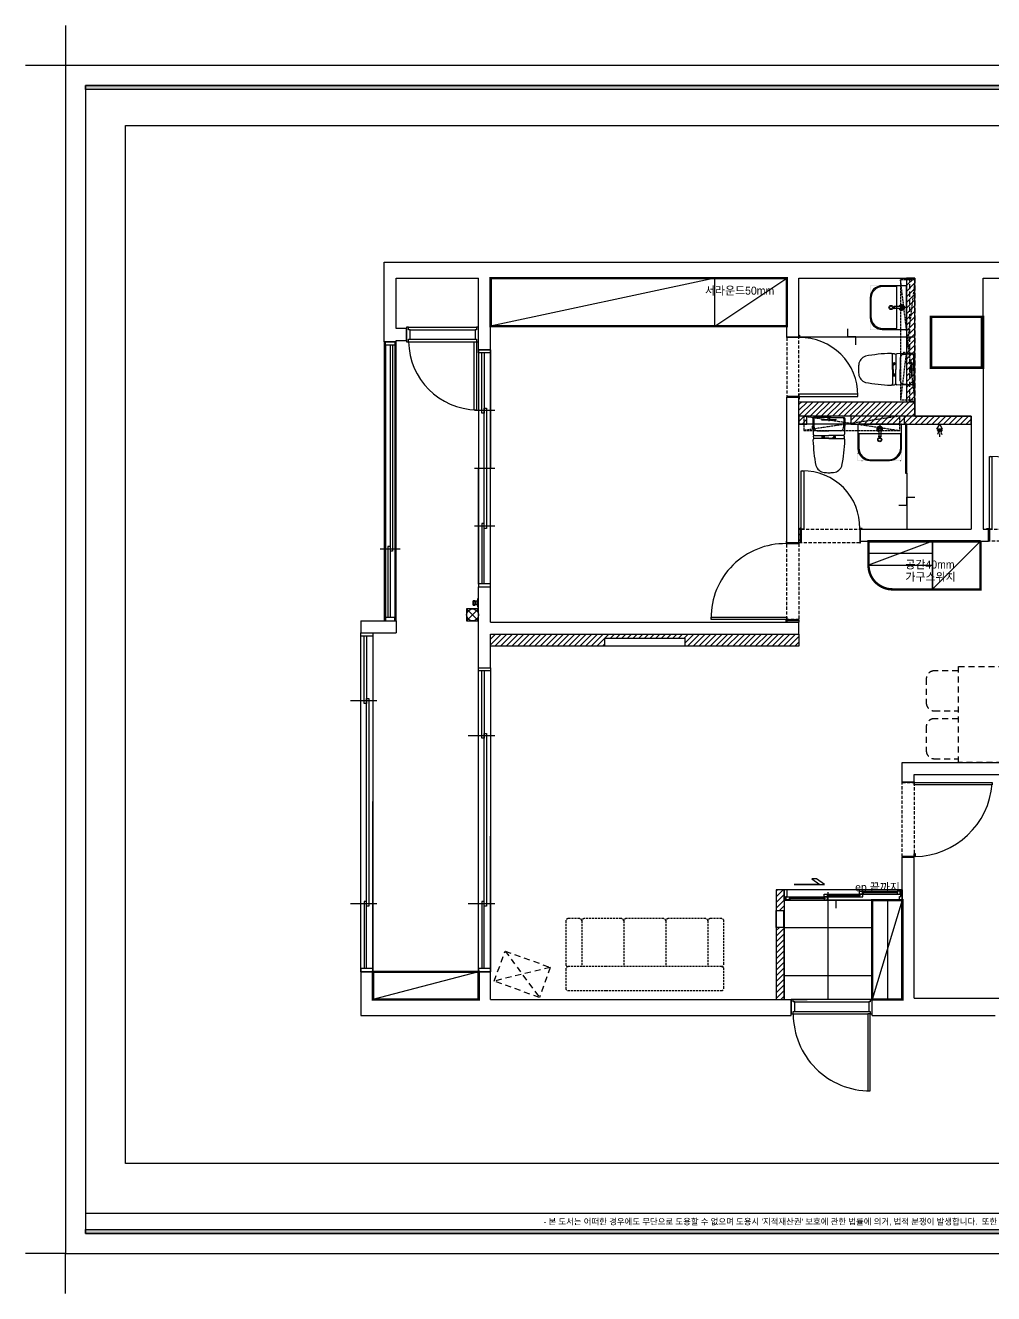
# Model space of a CAD drawing. Header units: inches. Extents: x 38372 to 259385, y 31566 to 93830.
# Drawn here: x 118265 to 130359, y 54416 to 70266 of the extents above; entities that cross this region are included whole.
import ezdxf
from ezdxf.enums import TextEntityAlignment as Align

# ---------------------------------------------------------------- set-up
doc = ezdxf.new("R2010")
doc.units = ezdxf.units.IN
doc.header["$LTSCALE"] = 50
doc.header["$MEASUREMENT"] = 0
for name, pattern in [('DASHED', [0.75, 0.5, -0.25]), ('DH-HID2', [1.2, 0.8, -0.4]), ('DOT', [0.25, 0, -0.25]), ('HID', [2.5, 1.5, -1]), ('HIDDEN', [0.375, 0.25, -0.125])]:
    doc.linetypes.add(name, pattern=pattern)
for name, color, linetype in [('02-WAL', 2, 'Continuous'), ('03-WAL NEW', 3, 'Continuous'), ('04-WIN', 4, 'Continuous'), ('06-FUR', 6, 'Continuous'), ('06-LIGHT', 4, 'Continuous'), ('2-con', 2, 'Continuous'), ('3.기호.계단선', 30, 'Continuous'), ('4-win', 4, 'Continuous'), ('_LIBR', 4, 'Continuous'), ('BATH', 4, 'Continuous'), ('CO-BATH', 6, 'Continuous'), ('CO-DOOR', 8, 'Continuous'), ('F-SYM', 7, 'Continuous'), ('fin', 5, 'Continuous'), ('FORM(YOURNAME)-11', 1, 'Continuous'), ('FUR', 8, 'DASHED'), ('HL', 6, 'HIDDEN'), ('도면층8', 8, 'Continuous'), ('설비', 140, 'Continuous'), ('욕실설비', 3, 'Continuous')]:
    doc.layers.add(name, color=color, linetype=linetype)
doc.styles.add('YOURNAME', font='HY울릉도M.TTF')
doc.styles.add('코레일둥고', font='Korail_Round_Gothic_Medium.ttf')

# ---------------------------------------------------------------- blocks, each defined once
blk = doc.blocks.new('FORM-PLAN')
at = {"layer": 'FORM(YOURNAME)-11'}
h = blk.add_hatch(color=256, dxfattribs=at)
h.dxf.hatch_style = 1
h.paths.add_polyline_path([(-71444, 55115), (10556, 55115), (10556, 54915), (-71444, 54915)])
h.paths.add_polyline_path([(-71444, -2085), (10556, -2085), (10556, -2285), (-71444, -2285)])
at = {"layer": 'Defpoints', "color": 158}
blk.add_line((1346, -1285), (-71444, -1285), dxfattribs=at)
at = {"layer": 'Defpoints', "color": 1}
for points in [[(-72444, 58115), (-72444, 56115), (-74444, 56115)], [(-72444, -5285), (-72444, -3285), (-74444, -3285)]]:
    blk.add_lwpolyline(points, dxfattribs=at)
at = {"layer": 'Defpoints', "color": 158}
for points in [[(-71444, -2285), (10556, -2285), (10556, 55115), (-71444, 55115)], [(-69444, 53115), (-64, 53115), (-64, 1215), (-69444, 1215)]]:
    blk.add_lwpolyline(points, close=True, dxfattribs=at)
at = {"layer": 'FORM(YOURNAME)-11', "color": 250}
blk.add_lwpolyline([(-72444, -3285), (11556, -3285), (11556, 56115), (-72444, 56115)], close=True, dxfattribs=at)
at = {"layer": 'FORM(YOURNAME)-11'}
for points in [[(-71444, 55115), (10556, 55115), (10556, 54915), (-71444, 54915)], [(-71444, -2085), (10556, -2085), (10556, -2285), (-71444, -2285)]]:
    blk.add_lwpolyline(points, close=True, dxfattribs=at)
at = {"layer": 'FORM(YOURNAME)-11', "color": 1, "style": 'YOURNAME'}
blk.add_text("- 본 도서는 어떠한 경우에도 무단으로 도용할 수 없으며 도용시 '지적재산권' 보호에 관한 법률에 의거, 법적 분쟁이 발생합니다.  또한 본 도서에 관한 모든 저작권은 당사에 있습니다. -", height=300, dxfattribs=at).set_placement((-32990, -1685), align=Align.MIDDLE_CENTER)
at = {"layer": 'FORM(YOURNAME)-11', "color": 3, "style": 'YOURNAME'}
for tag, height, p in [('1', 450, (9905, 18188)), ('2', 450, (9905, 17544)), ('3', 450, (9905, 16257)), ('4', 450, (9905, 14326)), ('5', 515, (9905, 12009)), ('6', 515, (9905, 9757)), ('7', 515, (9905, 7504)), ('8', 515, (9905, 5252)), ('9', 515, (9905, 2999)), ('10', 515, (5655, 811)), ('11', 515, (9905, 747)), ('12', 515, (5655, -1441)), ('13', 515, (9905, -1441))]:
    blk.add_attdef(tag, text='', height=height, dxfattribs=at).set_placement(p, align=Align.MIDDLE_RIGHT)
blk = doc.blocks.new('ffwfr')
at = {"layer": '03-WAL NEW'}
h = blk.add_hatch(dxfattribs=at)
h.set_pattern_fill('_USER', color=8, scale=50, angle=225, pattern_type=0)
h.set_pattern_definition([(225, (159722.074, 126376.72), (35.35534, -35.35534), [])])
h.paths.add_polyline_path([(102088, 63998), (102109, 63998), (102109, 63798), (102088, 63798)])
at = {"color": 8}
for p, q in [((103433, 66740), (103368, 66740)), ((102701, 66373), (102701, 66473)), ((102088, 66373), (103538, 66373)), ((102801, 66373), (102701, 66373)), ((102801, 66273), (102801, 66373)), ((103098, 65283), (103098, 65218)), ((103438, 64668), (103438, 63968)), ((103438, 64268), (103438, 64368)), ((103438, 64368), (103538, 64368)), ((103338, 64268), (103438, 64268)), ((97938, 62823), (98088, 62973)), ((97938, 62973), (98088, 62823)), ((101905, 59333), (103005, 59333)), ((101905, 59333), (101905, 58091)), ((103005, 59333), (103005, 58091))]:
    blk.add_line(p, q, dxfattribs=at)
blk.add_lwpolyline([(97938, 62823), (98088, 62823), (98088, 62973), (97938, 62973)], close=True, dxfattribs=at)
blk.add_lwpolyline([(102448, 59433), (102448, 59333), (102548, 59333), (102548, 59233)], dxfattribs=at)
blk.add_circle((98013, 62898), 75, dxfattribs=at)
at = {"layer": '02-WAL', "color": 8}
for p, q in [((101888, 62808), (102088, 62808)), ((103005, 58092), (103380, 58092))]:
    blk.add_line(p, q, dxfattribs=at)
blk.add_lwpolyline([(102858, 63798), (102858, 63968)], dxfattribs=at)
at = {"layer": '03-WAL NEW', "color": 8, "linetype": 'Continuous'}
for p, q in [((103433, 67084), (103457, 67108)), ((103433, 67013), (103527, 67108)), ((103433, 66942), (103538, 67047)), ((103433, 66872), (103538, 66977)), ((103433, 66801), (103538, 66906)), ((103433, 66730), (103538, 66835)), ((103433, 66659), (103538, 66764)), ((103433, 66589), (103538, 66694)), ((103433, 66518), (103538, 66623)), ((104368, 66605), (104386, 66623)), ((103433, 66447), (103538, 66552)), ((103433, 66377), (103538, 66482)), ((104368, 66534), (104388, 66554)), ((104368, 66463), (104388, 66483)), ((104368, 66392), (104388, 66412)), ((103433, 66306), (103538, 66411)), ((103433, 66235), (103538, 66340)), ((103433, 66165), (103538, 66270)), ((104368, 66322), (104388, 66342)), ((104368, 66251), (104388, 66271)), ((103433, 66094), (103538, 66199)), ((103433, 66023), (103538, 66128)), ((104368, 66180), (104388, 66200)), ((104368, 66110), (104388, 66130)), ((103433, 65952), (103538, 66057)), ((103433, 65882), (103538, 65987)), ((104368, 66039), (104388, 66059)), ((104382, 65983), (104388, 65988)), ((103433, 65811), (103538, 65916)), ((103433, 65740), (103538, 65845)), ((103433, 65670), (103538, 65775)), ((103433, 65599), (103538, 65704)), ((103467, 65563), (103538, 65633)), ((102088, 65527), (102124, 65563)), ((102088, 65456), (102195, 65563)), ((102088, 65385), (102265, 65563)), ((102156, 65383), (102336, 65563)), ((102227, 65383), (102407, 65563)), ((102297, 65383), (102477, 65563)), ((102368, 65383), (102548, 65563)), ((102439, 65383), (102619, 65563)), ((102510, 65383), (102690, 65563)), ((102580, 65383), (102760, 65563)), ((102651, 65383), (102831, 65563)), ((102722, 65383), (102902, 65563)), ((102792, 65383), (102972, 65563)), ((102863, 65383), (103043, 65563)), ((102934, 65383), (103114, 65563)), ((103005, 65383), (103185, 65563)), ((103075, 65383), (103255, 65563)), ((103146, 65383), (103326, 65563)), ((103217, 65383), (103397, 65563)), ((103287, 65383), (103467, 65563)), ((103358, 65383), (103538, 65562)), ((103429, 65383), (103538, 65492)), ((102088, 65314), (102156, 65383)), ((102127, 65283), (102188, 65344)), ((102738, 65328), (102792, 65383)), ((102763, 65283), (102863, 65383)), ((102834, 65283), (102934, 65383)), ((102905, 65283), (103005, 65383)), ((102975, 65283), (103075, 65383)), ((103046, 65283), (103146, 65383)), ((103117, 65283), (103217, 65383)), ((103187, 65283), (103287, 65383)), ((103258, 65283), (103358, 65383)), ((103329, 65283), (103429, 65383)), ((103400, 65283), (103500, 65383)), ((103470, 65283), (103570, 65383)), ((103500, 65383), (103538, 65421)), ((103541, 65283), (103641, 65383)), ((103612, 65283), (103712, 65383)), ((103682, 65283), (103782, 65383)), ((103753, 65283), (103853, 65383)), ((103824, 65283), (103924, 65383)), ((103894, 65283), (103994, 65383)), ((103965, 65283), (104065, 65383)), ((104036, 65283), (104136, 65383)), ((104107, 65283), (104207, 65383)), ((104177, 65283), (104238, 65343)), ((98238, 62596), (98300, 62658)), ((98238, 62525), (98370, 62658)), ((98291, 62508), (98441, 62658)), ((98362, 62508), (98512, 62658)), ((98432, 62508), (98582, 62658)), ((98503, 62508), (98653, 62658)), ((98574, 62508), (98724, 62658)), ((98645, 62508), (98795, 62658)), ((98715, 62508), (98865, 62658)), ((98786, 62508), (98936, 62658)), ((98857, 62508), (99007, 62658)), ((98927, 62508), (99077, 62658)), ((98998, 62508), (99148, 62658)), ((99069, 62508), (99219, 62658)), ((99140, 62508), (99290, 62658)), ((99210, 62508), (99360, 62658)), ((99281, 62508), (99431, 62658)), ((99352, 62508), (99502, 62658)), ((99422, 62508), (99572, 62658)), ((99493, 62508), (99643, 62658)), ((99664, 62608), (99714, 62658)), ((99735, 62608), (99785, 62658)), ((99805, 62608), (99855, 62658)), ((99876, 62608), (99926, 62658)), ((99947, 62608), (99997, 62658)), ((100017, 62608), (100067, 62658)), ((100088, 62608), (100138, 62658)), ((100159, 62608), (100209, 62658)), ((100230, 62608), (100280, 62658)), ((100300, 62608), (100350, 62658)), ((100371, 62608), (100421, 62658)), ((100442, 62608), (100492, 62658)), ((100512, 62608), (100562, 62658)), ((100583, 62608), (100633, 62658)), ((100654, 62608), (100704, 62658)), ((100663, 62546), (100775, 62658)), ((100695, 62508), (100845, 62658)), ((100766, 62508), (100916, 62658)), ((100837, 62508), (100987, 62658)), ((100907, 62508), (101057, 62658)), ((100978, 62508), (101128, 62658)), ((101049, 62508), (101199, 62658)), ((101119, 62508), (101269, 62658)), ((101190, 62508), (101340, 62658)), ((101261, 62508), (101411, 62658)), ((101332, 62508), (101482, 62658)), ((101402, 62508), (101552, 62658)), ((101473, 62508), (101623, 62658)), ((101544, 62508), (101694, 62658)), ((101614, 62508), (101764, 62658)), ((101685, 62508), (101835, 62658)), ((101756, 62508), (101906, 62658)), ((101827, 62508), (101977, 62658)), ((101897, 62508), (102047, 62658)), ((101968, 62508), (102088, 62627)), ((99564, 62508), (99663, 62607)), ((99635, 62508), (99663, 62536)), ((102039, 62508), (102088, 62557)), ((101805, 59445), (101822, 59463)), ((101805, 59375), (101893, 59463)), ((101805, 59304), (101905, 59404)), ((101805, 59233), (101905, 59333)), ((102455, 58091), (102455, 59333)), ((101845, 59203), (101905, 59263)), ((101805, 58953), (101844, 58993)), ((101805, 58883), (101905, 58983)), ((101905, 58993), (103005, 58993)), ((101805, 58812), (101905, 58912)), ((101805, 58741), (101905, 58841)), ((101805, 58670), (101905, 58770)), ((101805, 58600), (101905, 58700)), ((101805, 58529), (101905, 58629)), ((101805, 58458), (101905, 58558)), ((101805, 58388), (101905, 58488)), ((101805, 58317), (101905, 58417)), ((101805, 58246), (101905, 58346)), ((101905, 58393), (103005, 58393)), ((101805, 58175), (101905, 58275)), ((101805, 58105), (101905, 58205)), ((101864, 58092), (101905, 58134))]:
    blk.add_line(p, q, dxfattribs=at)
at = {"layer": '03-WAL NEW', "color": 8}
for p, q in [((103538, 67108), (103433, 67108)), ((103433, 67108), (103433, 65563)), ((103538, 65563), (103538, 67108)), ((104368, 65983), (104368, 66623)), ((104368, 66623), (104388, 66623)), ((104388, 66623), (104388, 65983)), ((104388, 65983), (104368, 65983)), ((102088, 65383), (102088, 65563)), ((102088, 65563), (103538, 65563)), ((103433, 65563), (103538, 65563)), ((103538, 65563), (103538, 65383)), ((103538, 65383), (102088, 65383)), ((102188, 65383), (102088, 65383)), ((102088, 65383), (102088, 65283)), ((102188, 65283), (102188, 65383)), ((104238, 65383), (102738, 65383)), ((102738, 65383), (102738, 65283)), ((103408, 65283), (103408, 65383)), ((104238, 65283), (104238, 65383)), ((102738, 65283), (102088, 65283)), ((102088, 65283), (102188, 65283)), ((102738, 65283), (104238, 65283)), ((98238, 62508), (98238, 62658)), ((98238, 62658), (102088, 62658)), ((99663, 62508), (99663, 62608)), ((99663, 62608), (100663, 62608)), ((100663, 62608), (100663, 62508)), ((102088, 62658), (102088, 62508)), ((102088, 62508), (98238, 62508)), ((100663, 62508), (99663, 62508)), ((101905, 59463), (101805, 59463)), ((101805, 59463), (101805, 59333)), ((101905, 59333), (101905, 59463)), ((101805, 59333), (101805, 59333)), ((101805, 59333), (101805, 59203)), ((101905, 59333), (101905, 58993)), ((103005, 59333), (101905, 59333)), ((103005, 58993), (103005, 59333)), ((101805, 59203), (101905, 59203)), ((101905, 58993), (101805, 58993)), ((101805, 58993), (101805, 58092)), ((101905, 58092), (101905, 58993)), ((101905, 58993), (103005, 58993)), ((101805, 58092), (101905, 58092))]:
    blk.add_line(p, q, dxfattribs=at)
for points in [[(102088, 63968), (102109, 63968), (102109, 63798), (102088, 63798)], [(101938, 62808), (101938, 62833), (102088, 62833), (102088, 62808)]]:
    blk.add_lwpolyline(points, close=True, dxfattribs=at)
at = {"layer": '04-WIN', "color": 8}
for p, q in [((96923, 66268), (96923, 62868)), ((96983, 66268), (96983, 62868)), ((97043, 66268), (97043, 62868)), ((98088, 66178), (98088, 64730)), ((98088, 66173), (98088, 64730)), ((98238, 66173), (98238, 64730)), ((98288, 65451), (98038, 65451)), ((103418, 65283), (103418, 64668)), ((103438, 65283), (103418, 65283)), ((103438, 64668), (103438, 65283)), ((98288, 64730), (98038, 64730)), ((98088, 63283), (98088, 64730)), ((98238, 63288), (98238, 64730)), ((103418, 64668), (103438, 64668)), ((98288, 64009), (98038, 64009)), ((96858, 63723), (97108, 63723)), ((96768, 62633), (96768, 60568)), ((98238, 62198), (98238, 60133)), ((96818, 61823), (96488, 61823)), ((98288, 61388), (97958, 61388)), ((96768, 58478), (96768, 60568)), ((98238, 58478), (98238, 60133)), ((96818, 59288), (96488, 59288)), ((98288, 59288), (97958, 59288)), ((101805, 59203), (101905, 59203)), ((101805, 58993), (101805, 59203)), ((101900, 59198), (101805, 59198)), ((101805, 59198), (101805, 58998)), ((101900, 58998), (101900, 59198)), ((101905, 59203), (101905, 58993)), ((101805, 58998), (101900, 58998)), ((101905, 58993), (101805, 58993))]:
    blk.add_line(p, q, dxfattribs=at)
for points in [[(97058, 66313), (96908, 66313), (96908, 62823), (97058, 62823)], [(96923, 66313), (97043, 66313), (97043, 66268), (96923, 66268)], [(98238, 63248), (98238, 66213), (98088, 66213), (98088, 63248)], [(98158, 65481), (98188, 65481), (98188, 64730), (98188, 63979), (98158, 63979), (98158, 64730)], [(97043, 62868), (96923, 62868), (96923, 62823), (97043, 62823)], [(96688, 61853), (96718, 61853), (96718, 60568), (96718, 59258), (96688, 59258), (96688, 60568)], [(98158, 61418), (98188, 61418), (98188, 60133), (98188, 59258), (98158, 59258), (98158, 60133)]]:
    blk.add_lwpolyline(points, close=True, dxfattribs=at)
for points in [[(97013, 66268), (97013, 63693), (96983, 63693)], [(98178, 66213), (98238, 66213), (98238, 66173), (98088, 66173), (98088, 66213)], [(98158, 66173), (98158, 65421), (98128, 65421), (98128, 66173)], [(98158, 63288), (98158, 64039), (98128, 64039), (98128, 63288)], [(96983, 63753), (96953, 63753), (96953, 62868)], [(98178, 63248), (98238, 63248), (98238, 63288), (98088, 63288), (98088, 63248)], [(96708, 62673), (96768, 62673), (96768, 62633), (96618, 62633), (96618, 62673)], [(96688, 62633), (96688, 61793), (96658, 61793), (96658, 62633)], [(98178, 62238), (98238, 62238), (98238, 62198), (98088, 62198), (98088, 62238)], [(98158, 62198), (98158, 61358), (98128, 61358), (98128, 62198)], [(96688, 58478), (96688, 59318), (96658, 59318), (96658, 58478)], [(98158, 58478), (98158, 59318), (98128, 59318), (98128, 58478)], [(96708, 58438), (96768, 58438), (96768, 58478), (96618, 58478), (96618, 58438)], [(98178, 58438), (98238, 58438), (98238, 58478), (98088, 58478), (98088, 58438)]]:
    blk.add_lwpolyline(points, dxfattribs=at)
at = {"layer": '06-FUR', "color": 8}
for p, q in [((101038, 67108), (98238, 66508)), ((98238, 67108), (98238, 66508)), ((101938, 67108), (98238, 67108)), ((101038, 66508), (101038, 67108)), ((101038, 66508), (101938, 67108)), ((101938, 66508), (101938, 67108)), ((98238, 66508), (101938, 66508)), ((103758, 63818), (102958, 63518)), ((102958, 63818), (102958, 63518)), ((103758, 63818), (102958, 63818)), ((103758, 63218), (104358, 63818)), ((104358, 63818), (103758, 63818)), ((103758, 63818), (103758, 63218)), ((103758, 63218), (103758, 63818)), ((104358, 63818), (103758, 63818)), ((103758, 63818), (103758, 63218)), ((104358, 63218), (104358, 63818)), ((104358, 63218), (104358, 63818)), ((102958, 63518), (103758, 63518)), ((103258, 63218), (103758, 63218)), ((103758, 63218), (104358, 63218)), ((103758, 63218), (104358, 63218)), ((103380, 59333), (103005, 58092)), ((103005, 59333), (103380, 59333)), ((103005, 58092), (103005, 59333)), ((103380, 59333), (103380, 58092)), ((98088, 58438), (96768, 58092)), ((96768, 58438), (98088, 58438)), ((96768, 58092), (96768, 58438)), ((98088, 58438), (98088, 58092)), ((98088, 58092), (96768, 58092)), ((103380, 58092), (103005, 58092))]:
    blk.add_line(p, q, dxfattribs=at)
at = {"layer": '06-FUR', "color": 8, "linetype": 'HIDDEN'}
for p, q in [((103538, 67085), (103358, 65585)), ((103538, 65585), (103358, 67085)), ((103538, 67085), (103358, 67085)), ((103358, 67085), (103358, 65585)), ((103538, 65585), (103538, 67085)), ((103358, 65585), (103538, 65585)), ((102148, 65383), (103348, 65203)), ((103348, 65383), (102148, 65203)), ((102148, 65383), (102148, 65203)), ((103348, 65383), (102148, 65383)), ((103348, 65203), (103348, 65383)), ((102148, 65203), (103348, 65203))]:
    blk.add_line(p, q, dxfattribs=at)
at = {"layer": '06-FUR', "color": 8, "linetype": 'HIDDEN', "ltscale": 5}
for p, q in [((103473, 65563), (103473, 67108)), ((103473, 67108), (103538, 67108)), ((103538, 67108), (103538, 65503)), ((103538, 65563), (103473, 65563))]:
    blk.add_line(p, q, dxfattribs=at)
at = {"layer": '06-FUR', "color": 8}
blk.add_arc((103258, 63518), 300, 180, 270, dxfattribs=at)
at = {"layer": '2-con', "color": 8}
for p, q in [((96908, 66313), (96908, 67308)), ((96908, 67308), (108238, 67308)), ((97058, 66477), (97058, 67108)), ((97058, 67108), (98088, 67108)), ((98088, 66213), (98088, 67108)), ((98238, 66213), (98238, 67108)), ((98238, 67108), (101938, 67108)), ((101938, 66373), (101938, 67108)), ((102088, 66373), (102088, 67108)), ((102088, 67108), (103538, 67108)), ((103538, 65383), (103538, 67108)), ((104388, 66623), (104388, 67108)), ((104388, 67108), (108088, 67108)), ((103738, 65983), (103738, 66623)), ((103738, 66623), (104388, 66623)), ((96908, 66313), (97058, 66313)), ((97058, 66313), (97058, 66328)), ((101938, 66373), (102088, 66373)), ((98088, 66213), (98238, 66213)), ((103738, 65983), (104388, 65983)), ((104388, 65983), (104388, 63968)), ((101938, 63798), (101938, 65618)), ((101938, 65618), (102088, 65618)), ((102088, 63938), (102088, 65618)), ((103538, 65383), (104238, 65383)), ((104238, 65383), (104238, 63968)), ((102088, 63798), (102088, 63938)), ((102858, 63968), (104238, 63968)), ((102858, 63818), (102858, 63938)), ((104388, 63968), (104458, 63968)), ((104458, 63818), (104458, 63968)), ((101938, 63798), (102088, 63798)), ((102858, 63818), (104458, 63818)), ((98088, 62238), (98088, 63248)), ((98088, 63248), (98238, 63248)), ((98238, 62808), (98238, 63248)), ((96618, 62823), (96618, 62673)), ((96618, 62823), (97058, 62823)), ((97058, 62823), (97058, 62673)), ((98238, 62808), (102088, 62808)), ((102088, 62658), (102088, 62808)), ((96618, 62673), (97058, 62673)), ((98238, 62238), (98238, 62658)), ((98238, 62658), (102088, 62658)), ((98088, 62238), (98238, 62238)), ((103380, 61053), (106360, 61053)), ((103380, 60813), (103380, 61053)), ((103530, 60903), (106015, 60903)), ((103530, 60813), (103530, 60903)), ((103380, 60813), (103530, 60813)), ((103530, 60813), (103530, 60813)), ((103380, 59869), (103530, 59869)), ((103380, 58092), (103380, 59869)), ((103530, 58109), (103530, 59869)), ((96618, 58438), (96618, 57893)), ((96618, 58438), (96768, 58438)), ((96768, 58438), (96768, 58092)), ((98088, 58092), (98088, 58438)), ((98088, 58438), (98238, 58438)), ((98238, 58092), (98238, 58438)), ((96768, 58092), (98088, 58092)), ((98238, 58092), (102192, 58092)), ((101992, 57893), (101992, 58092)), ((103005, 57893), (103005, 58092)), ((103530, 58109), (104739, 58109)), ((96618, 57893), (101992, 57893)), ((103005, 57893), (104539, 57893))]:
    blk.add_line(p, q, dxfattribs=at)
blk.add_lwpolyline([(97058, 66328), (97188, 66328), (97188, 66477), (97058, 66477)], dxfattribs=at)
at = {"layer": '3.기호.계단선', "color": 8, "linetype": 'HID'}
for p, q in [((98282, 58322), (98419, 58698)), ((98419, 58698), (98846, 58117)), ((98419, 58698), (98982, 58493)), ((98982, 58493), (98282, 58322)), ((98982, 58493), (98846, 58117)), ((98846, 58117), (98282, 58322))]:
    blk.add_line(p, q, dxfattribs=at)
at = {"layer": '4-win', "color": 8}
for points in [[(96618, 62673), (96768, 62673), (96768, 58438), (96618, 58438)], [(98088, 62238), (98238, 62238), (98238, 58438), (98088, 58438)]]:
    blk.add_lwpolyline(points, close=True, dxfattribs=at)
at = {"layer": '_LIBR', "color": 8, "linetype": 'Continuous'}
for p, q in [((97213, 66493), (98063, 66493)), ((97233, 66463), (98043, 66463)), ((97213, 66313), (98033, 66313)), ((97233, 66343), (98043, 66343)), ((102980, 58092), (102017, 58092)), ((102037, 58063), (102960, 58063)), ((102017, 57913), (102950, 57913)), ((102037, 57943), (102960, 57943))]:
    blk.add_line(p, q, dxfattribs=at)
for points in [[(97213, 66493), (97188, 66493), (97188, 66313), (97213, 66313), (97213, 66343), (97233, 66343), (97233, 66463), (97213, 66463), (97213, 66492)], [(98033, 65463), (98033, 66313), (98063, 66313), (98063, 65463)], [(102088, 66364), (102088, 66394), (102097, 66394), (102097, 66364), (102088, 66364)], [(102088, 65627), (102823, 65627), (102823, 65657), (102088, 65657), (102088, 65627)], [(102088, 65627), (102088, 65597), (102097, 65597), (102097, 65627), (102088, 65627)], [(104467, 63968), (104467, 64880), (104497, 64880), (104497, 63968), (104467, 63968)], [(102118, 63968), (102118, 64699), (102148, 64699), (102148, 63968), (102118, 63968)], [(102118, 63968), (102088, 63968), (102088, 63977), (102118, 63977), (102118, 63968)], [(102849, 63968), (102879, 63968), (102879, 63977), (102849, 63977), (102849, 63968)], [(104467, 63968), (104437, 63968), (104437, 63977), (104467, 63977), (104467, 63968)], [(101938, 63789), (101938, 63819), (101929, 63819), (101929, 63789), (101938, 63789)], [(101938, 62842), (100991, 62842), (100991, 62872), (101938, 62872), (101938, 62842)], [(101938, 62842), (101938, 62812), (101929, 62812), (101929, 62842), (101938, 62842)], [(103530, 60804), (104502, 60804), (104502, 60774), (103530, 60774), (103530, 60804)], [(103530, 59878), (103530, 59918), (103539, 59918), (103539, 59878), (103530, 59878)], [(102980, 56950), (102980, 57913), (102950, 57913), (102950, 56950)]]:
    blk.add_lwpolyline(points, dxfattribs=at)
for points in [[(98043, 66463), (98043, 66343), (98063, 66343), (98063, 66313), (98088, 66313), (98088, 66493), (98063, 66493), (98063, 66463)], [(102088, 66373), (102088, 66364), (101938, 66364), (101938, 66373)], [(102088, 65618), (102088, 65627), (101938, 65627), (101938, 65618)], [(102109, 63968), (102118, 63968), (102118, 63798), (102109, 63798)], [(102858, 63968), (102849, 63968), (102849, 63798), (102858, 63798)], [(104458, 63968), (104467, 63968), (104467, 63818), (104458, 63818)], [(101938, 63798), (101938, 63789), (102088, 63789), (102088, 63798)], [(101938, 62833), (101938, 62842), (102088, 62842), (102088, 62833)], [(103530, 60813), (103530, 60804), (103380, 60804), (103380, 60813)], [(103530, 59869), (103530, 59878), (103380, 59878), (103380, 59869)], [(102037, 57943), (102037, 58063), (102017, 58063), (102017, 58092), (101992, 58092), (101992, 57913), (102017, 57913), (102017, 57943)], [(102980, 57943), (102980, 57913), (103005, 57913), (103005, 58092), (102980, 58092), (102980, 58063), (102960, 58063), (102960, 57943)]]:
    blk.add_lwpolyline(points, close=True, dxfattribs=at)
for centre, radius, start, end in [((98074, 66323), 861, 180.7211, 269.2789), ((102108, 65649), 715, 359.3986, 90.9179), ((104467, 63967), 912, 0.5758, 89.0422), ((102140, 63990), 709, 358.9155, 90.6064), ((101916, 62864), 925, 89.1676, 180.4648), ((103518, 60864), 987, 271.2192, 355.6019), ((102979, 57911), 962, 179.9249, 270.0751)]:
    blk.add_arc(centre, radius, start, end, dxfattribs=at)
at = {"layer": 'BATH', "color": 8}
for p, q in [((103812, 65221), (103847, 65283)), ((103879, 65221), (103812, 65221)), ((103830, 65216), (103815, 65193)), ((103826, 65173), (103819, 65151)), ((103838, 65217), (103828, 65179)), ((103846, 65218), (103846, 65177)), ((103846, 65165), (103846, 65123)), ((103847, 65283), (103879, 65221)), ((103855, 65217), (103864, 65179)), ((103862, 65216), (103877, 65193)), ((103867, 65173), (103874, 65151))]:
    blk.add_line(p, q, dxfattribs=at)
at = {"layer": 'CO-BATH', "color": 8, "linetype": 'DOT'}
for p, q in [((102978, 67012), (102978, 66467)), ((103433, 67012), (102978, 67012)), ((103433, 66467), (103433, 67012)), ((102978, 66467), (103433, 66467)), ((103370, 65283), (102826, 65283)), ((102826, 65283), (102826, 64828)), ((103370, 64828), (103370, 65283)), ((102826, 64828), (103370, 64828))]:
    blk.add_line(p, q, dxfattribs=at)
at = {"layer": 'CO-BATH', "color": 8}
for p, q in [((103433, 67012), (103128, 67012)), ((103313, 67002), (103138, 67002)), ((103313, 66477), (103313, 67002)), ((103433, 66467), (103433, 67012)), ((102978, 66862), (102978, 66617)), ((102988, 66852), (102988, 66627)), ((103272, 66754), (103272, 66725)), ((103277, 66754), (103272, 66754)), ((103282, 66753), (103277, 66753)), ((103277, 66754), (103277, 66725)), ((103282, 66753), (103282, 66726)), ((103373, 66752), (103282, 66752)), ((103277, 66725), (103272, 66725)), ((103282, 66726), (103277, 66726)), ((103373, 66727), (103282, 66727)), ((103128, 66467), (103433, 66467)), ((103138, 66477), (103313, 66477)), ((102826, 65283), (102826, 64978)), ((103370, 65283), (102826, 65283)), ((102836, 65163), (102836, 64988)), ((103360, 65163), (102836, 65163)), ((103085, 65222), (103085, 65132)), ((103110, 65222), (103110, 65132)), ((103360, 64988), (103360, 65163)), ((103370, 64978), (103370, 65283)), ((103083, 65127), (103083, 65122)), ((103083, 65127), (103112, 65127)), ((103083, 65122), (103112, 65122)), ((103084, 65132), (103084, 65127)), ((103084, 65132), (103111, 65132)), ((103111, 65132), (103111, 65127)), ((103112, 65127), (103112, 65122)), ((102976, 64828), (103220, 64828)), ((102986, 64838), (103210, 64838))]:
    blk.add_line(p, q, dxfattribs=at)
for centre, radius in [((103238, 66740), 25), ((103238, 66740), 20), ((103098, 65088), 25), ((103098, 65088), 20)]:
    blk.add_circle(centre, radius, dxfattribs=at)
for centre, radius, start, end in [((103128, 66862), 150, 90, 180), ((103138, 66852), 150, 90, 180), ((103373, 66740), 35, 200.9248, 159.0751), ((103373, 66740), 30, 204.6243, 155.3757), ((103373, 66740), 25, 210, 150), ((103373, 66740), 18, 223.9829, 136.017), ((103373, 66740), 12.5, 270, 90), ((103128, 66617), 150, 180, 270), ((103138, 66627), 150, 180, 270), ((103098, 65222), 35, 290.9248, 249.0751), ((103098, 65222), 30, 294.6243, 245.3757), ((103098, 65222), 25, 300, 240), ((103098, 65222), 18, 313.9829, 226.017), ((103098, 65222), 12.5, 360, 180), ((102986, 64988), 150, 180, 270), ((103210, 64988), 150, 270, 0), ((102976, 64978), 150, 180, 270), ((103220, 64978), 150, 270, 0)]:
    blk.add_arc(centre, radius, start, end, dxfattribs=at)
at = {"layer": 'CO-DOOR', "color": 8}
for p, q in [((102309, 59600), (102251, 59600)), ((102251, 59600), (102350, 59528)), ((102408, 59528), (102309, 59600)), ((102029, 59528), (102408, 59528)), ((102350, 59528), (102029, 59528)), ((102029, 59528), (102029, 59528))]:
    blk.add_line(p, q, dxfattribs=at)
at = {"layer": 'CO-DOOR', "color": 8, "linetype": 'DH-HID2'}
for points in [[(101938, 66364), (101938, 65627), (102088, 65627), (102088, 66364)], [(102849, 63798), (102118, 63798), (102118, 63968), (102849, 63968)], [(105379, 63818), (104467, 63818), (104467, 63968), (105379, 63968)], [(102088, 63789), (102088, 62842), (101938, 62842), (101938, 63789)], [(103380, 59878), (103380, 60804), (103530, 60804), (103530, 59878)]]:
    blk.add_lwpolyline(points, close=True, dxfattribs=at)
at = {"layer": 'fin', "color": 8}
for p, q in [((103257, 65967), (103257, 66147)), ((103297, 66148), (103297, 65967)), ((103506, 66168), (103311, 66163)), ((103354, 66113), (103354, 65967)), ((103522, 66140), (103522, 66153)), ((103522, 65975), (103522, 66140)), ((103523, 66123), (103523, 66136)), ((103523, 66123), (103523, 66111)), ((103257, 65967), (103257, 65788)), ((103297, 65787), (103297, 65967)), ((103354, 65822), (103354, 65967)), ((103522, 65960), (103522, 65795)), ((103522, 65795), (103522, 65782)), ((103506, 65768), (103311, 65772)), ((102263, 65351), (102268, 65156)), ((102290, 65366), (102278, 65366)), ((102455, 65366), (102290, 65366)), ((102307, 65368), (102295, 65368)), ((102307, 65368), (102320, 65368)), ((102471, 65366), (102636, 65366)), ((102636, 65366), (102648, 65366)), ((102663, 65351), (102658, 65156)), ((102318, 65199), (102463, 65199)), ((102608, 65199), (102463, 65199)), ((102283, 65141), (102463, 65141)), ((102463, 65102), (102284, 65102)), ((102643, 65141), (102463, 65141)), ((102463, 65102), (102642, 65102)), ((98073, 63097), (98073, 63003)), ((98088, 63107), (98083, 63107)), ((98016, 63069), (98016, 63025)), ((98019, 63071), (98018, 63071)), ((98019, 63023), (98018, 63023)), ((98019, 63071), (98019, 63023)), ((98025, 63071), (98025, 63056)), ((98025, 63038), (98025, 63023)), ((98031, 63071), (98031, 63056)), ((98031, 63038), (98031, 63023)), ((98037, 63071), (98037, 63056)), ((98037, 63038), (98037, 63023)), ((98043, 63071), (98043, 63023)), ((98065, 63071), (98043, 63071)), ((98065, 63023), (98043, 63023)), ((98067, 63069), (98067, 63025)), ((98073, 63064), (98067, 63064)), ((98073, 63030), (98067, 63030)), ((98088, 62993), (98083, 62993))]:
    blk.add_line(p, q, dxfattribs=at)
for centre, radius, start, end in [((102960, 66012), 126, 108.2964, 173.4241), ((103326, 63963), 2206, 92.3333, 100.6081), ((103237, 66147), 20, 0, 92.3333), ((103326, 63963), 2200, 91.1574, 91.963), ((103281, 66147), 15.8, 4.8211, 86.3863), ((103312, 66148), 15, 91.3651, 180), ((103394, 66111), 40, 95.9437, 177.5129), ((103494, 65156), 1000, 89.3116, 95.9437), ((103507, 66153), 15, 360, 91.3651), ((103506, 66140), 16, 0, 89.3116), ((103538, 66136), 15, 90, 180), ((103538, 66111), 15, 180, 270), ((103237, 65967), 406, 171.6993, 180), ((103237, 65967), 406, 180, 188.3007), ((102960, 65923), 126, 186.5759, 251.7036), ((103326, 67972), 2206, 259.3919, 267.6667), ((103237, 65788), 20, 267.6667, 0), ((103281, 65788), 15.8, 273.6137, 355.1789), ((103312, 65787), 15, 180, 268.6349), ((103394, 65824), 40, 182.4871, 264.0563), ((103494, 66779), 1000, 264.0563, 270.6884), ((103506, 65795), 16, 270.6884, 0), ((103507, 65782), 15, 268.6349, 0), ((103326, 67972), 2200, 268.037, 268.8426), ((102278, 65351), 15, 90, 181.3651), ((102290, 65350), 16, 90, 179.3116), ((103274, 65338), 1000, 179.3116, 185.9437), ((102295, 65383), 15, 180, 270), ((102320, 65383), 15, 270, 0), ((102636, 65350), 16, 0.6884, 90), ((101652, 65338), 1000, 354.0563, 0.6884), ((102648, 65351), 15, 358.6349, 90), ((102283, 65156), 15, 181.3651, 270), ((102319, 65239), 40, 185.9437, 267.5129), ((102607, 65239), 40, 272.4871, 354.0563), ((102643, 65156), 15, 270, 358.6349), ((102284, 65082), 20, 90, 182.3333), ((104468, 65171), 2206, 182.3333, 190.6081), ((102284, 65125), 15.8, 94.8211, 176.3863), ((104468, 65171), 2200, 181.1574, 181.963), ((100458, 65171), 2206, 349.3919, 357.6667), ((102642, 65082), 20, 357.6667, 90), ((102642, 65125), 15.8, 3.6137, 85.1789), ((100458, 65171), 2200, 358.037, 358.8426), ((102419, 64804), 126, 198.2964, 263.4241), ((102463, 65081), 406, 261.6993, 270), ((102463, 65081), 406, 270, 278.3007), ((102507, 64804), 126, 276.5759, 341.7036), ((98083, 63097), 10, 90, 180), ((98018, 63069), 2, 90, 180), ((98018, 63025), 2, 180, 270), ((98022, 63071), 3, 0, 180), ((98022, 63056), 3, 0, 180), ((98022, 63038), 3, 180, 0), ((98022, 63023), 3, 180, 0), ((98028, 63071), 3, 0, 180), ((98028, 63056), 3, 0, 180), ((98028, 63038), 3, 180, 0), ((98028, 63023), 3, 180, 0), ((98034, 63071), 3, 0, 180), ((98034, 63056), 3, 0, 180), ((98034, 63038), 3, 180, 0), ((98034, 63023), 3, 180, 0), ((98040, 63071), 3, 0, 180), ((98040, 63056), 3, 0, 180), ((98040, 63038), 3, 180, 0), ((98040, 63023), 3, 180, 0), ((98065, 63069), 2, 0, 90), ((98065, 63025), 2, 270, 0), ((98083, 63003), 10, 180, 270)]:
    blk.add_arc(centre, radius, start, end, dxfattribs=at)
at = {"layer": 'FUR', "color": 8}
for p, q in [((102958, 63818), (102958, 63518)), ((99176, 59073), (99176, 58533)), ((99346, 59103), (99206, 59103)), ((99376, 59073), (99376, 58503)), ((99676, 59103), (99406, 59103)), ((99870, 59103), (99676, 59103)), ((99900, 59073), (99900, 58503)), ((100396, 59103), (99930, 59103)), ((100426, 59073), (100426, 58503)), ((100921, 59103), (100456, 59103)), ((100951, 59073), (100951, 58503))]:
    blk.add_line(p, q, dxfattribs=at)
at = {"layer": 'FUR', "color": 8, "linetype": 'HID'}
for points in [[(104079, 62199), (103779, 62199, 0.414214), (103679, 62099), (103679, 61799, 0.414214), (103779, 61699), (104079, 61699)], [(104079, 61601), (103779, 61601, 0.414214), (103679, 61501), (103679, 61201, 0.414214), (103779, 61101), (104079, 61101)]]:
    blk.add_lwpolyline(points, format="xyb", dxfattribs=at)
blk.add_lwpolyline([(104080, 62253), (104880, 62253), (104880, 61053), (104080, 61053)], close=True, dxfattribs=at)
at = {"layer": 'FUR', "color": 8}
blk.add_lwpolyline([(101121, 58503, 0.414214), (101151, 58533), (101151, 59073, 0.414214), (101121, 59103), (100981, 59103, 0.414214), (100951, 59073, 0.414214)], format="xyb", dxfattribs=at)
blk.add_lwpolyline([(99206, 58203), (99676, 58203), (101121, 58203, 0.414214), (101151, 58233), (101151, 58473, 0.414214), (101121, 58503), (99676, 58503), (99206, 58503, 0.414214), (99176, 58473), (99176, 58233, 0.414214)], format="xyb", close=True, dxfattribs=at)
for centre, start, end in [((99206, 59073), 90, 180), ((99346, 59073), 0, 90), ((99406, 59073), 90, 180), ((99870, 59073), 0, 90), ((99930, 59073), 90, 180), ((100396, 59073), 0, 90), ((100456, 59073), 90, 180), ((100921, 59073), 0, 90), ((99206, 58533), 180, 270)]:
    blk.add_arc(centre, 30, start, end, dxfattribs=at)
at = {"layer": 'HL', "color": 8, "linetype": 'Continuous'}
for p, q in [((103392, 66172), (103392, 66165)), ((103408, 66176), (103396, 66176)), ((103412, 66172), (103412, 66165)), ((103257, 66050), (103282, 66050)), ((103266, 66026), (103257, 66026)), ((103264, 66014), (103257, 66014)), ((103264, 65967), (103264, 66014)), ((103264, 65967), (103264, 65921)), ((103266, 66026), (103266, 66016)), ((103282, 66026), (103266, 66026)), ((103286, 66046), (103286, 66030)), ((103482, 65973), (103516, 65979)), ((103482, 65973), (103482, 65962)), ((103482, 65962), (103516, 65956)), ((103490, 66054), (103490, 65975)), ((103490, 65960), (103490, 65881)), ((103497, 66054), (103497, 65976)), ((103497, 65959), (103497, 65881)), ((103516, 65979), (103523, 65974)), ((103516, 65979), (103516, 65956)), ((103516, 65956), (103523, 65961)), ((103523, 65974), (103528, 65980)), ((103523, 65974), (103523, 65961)), ((103523, 65961), (103528, 65955)), ((103528, 65992), (103538, 65992)), ((103528, 65992), (103528, 65944)), ((103528, 65944), (103538, 65944)), ((103264, 65921), (103257, 65921)), ((103266, 65909), (103257, 65909)), ((103257, 65885), (103282, 65885)), ((103266, 65909), (103266, 65919)), ((103282, 65909), (103266, 65909)), ((103286, 65889), (103286, 65905)), ((102376, 65342), (102454, 65342)), ((102376, 65335), (102456, 65335)), ((102439, 65373), (102439, 65383)), ((102439, 65373), (102487, 65373)), ((102456, 65368), (102451, 65373)), ((102452, 65361), (102456, 65368)), ((102457, 65326), (102452, 65361)), ((102452, 65361), (102474, 65361)), ((102456, 65368), (102470, 65368)), ((102457, 65326), (102469, 65326)), ((102469, 65326), (102474, 65361)), ((102470, 65368), (102475, 65373)), ((102474, 65361), (102470, 65368)), ((102470, 65335), (102550, 65335)), ((102471, 65342), (102550, 65342)), ((102487, 65373), (102487, 65383)), ((102254, 65252), (102254, 65240)), ((102258, 65256), (102265, 65256)), ((102258, 65236), (102266, 65236)), ((102380, 65102), (102380, 65126)), ((102384, 65130), (102401, 65130)), ((102405, 65126), (102405, 65110)), ((102405, 65110), (102415, 65110)), ((102405, 65110), (102405, 65102)), ((102463, 65109), (102417, 65109)), ((102417, 65108), (102417, 65102)), ((102463, 65109), (102509, 65109)), ((102509, 65108), (102509, 65102)), ((102521, 65110), (102511, 65110)), ((102521, 65126), (102521, 65110)), ((102521, 65110), (102521, 65102)), ((102542, 65130), (102525, 65130)), ((102546, 65102), (102546, 65126))]:
    blk.add_line(p, q, dxfattribs=at)
for centre in [(103272, 66038), (103272, 65898), (102393, 65116), (102533, 65116)]:
    blk.add_circle(centre, 8, dxfattribs=at)
for centre, radius, start, end in [((103396, 66172), 4, 90, 180), ((103408, 66172), 4, 0, 90), ((103264, 66016), 2, 270, 0), ((103282, 66046), 4, 0, 90), ((103282, 66030), 4, 270, 0), ((103494, 66054), 3.5, 0, 180), ((103264, 65919), 2, 0, 90), ((103282, 65905), 4, 0, 90), ((103282, 65889), 4, 270, 0), ((103494, 65881), 3.5, 180, 0), ((102376, 65338), 3.5, 90, 270), ((102550, 65338), 3.5, 270, 90), ((102258, 65252), 4, 90, 180), ((102258, 65240), 4, 180, 270), ((102384, 65126), 4, 90, 180), ((102401, 65126), 4, 0, 90), ((102415, 65108), 2, 0, 90), ((102511, 65108), 2, 90, 180), ((102525, 65126), 4, 90, 180), ((102542, 65126), 4, 0, 90)]:
    blk.add_arc(centre, radius, start, end, dxfattribs=at)
at = {"layer": '도면층8', "color": 8}
for p, q in [((103380, 59463), (101905, 59463)), ((101940, 59463), (101905, 59463)), ((101905, 59463), (101905, 59457)), ((101905, 59457), (101905, 59333)), ((101940, 59378), (101940, 59463)), ((102845, 59444), (102889, 59444)), ((102845, 59408), (102845, 59444)), ((102889, 59444), (103314, 59444)), ((102889, 59444), (102889, 59432)), ((103355, 59444), (103314, 59444)), ((103314, 59444), (103314, 59432)), ((103355, 59408), (103355, 59444)), ((103360, 59381), (103360, 59463)), ((103360, 59463), (103380, 59463)), ((103380, 59463), (103380, 59343)), ((101905, 59333), (101925, 59333)), ((101925, 59333), (101925, 59378)), ((101925, 59378), (101940, 59378)), ((101925, 59333), (103345, 59333)), ((101930, 59373), (101975, 59373)), ((101930, 59338), (101930, 59373)), ((101975, 59338), (101930, 59338)), ((101940, 59381), (101940, 59378)), ((101975, 59362), (101968, 59360)), ((101968, 59360), (101968, 59352)), ((101968, 59352), (101975, 59350)), ((101970, 59353), (101970, 59358)), ((101970, 59358), (102400, 59358)), ((102400, 59353), (101970, 59353)), ((101975, 59373), (102405, 59373)), ((101975, 59373), (101975, 59362)), ((101975, 59363), (101978, 59361)), ((101975, 59349), (101978, 59351)), ((101975, 59350), (101975, 59338)), ((101975, 59338), (102405, 59338)), ((101978, 59361), (101978, 59360)), ((101978, 59360), (101979, 59358)), ((101978, 59352), (101979, 59353)), ((101978, 59351), (101978, 59352)), ((102401, 59360), (102400, 59358)), ((102400, 59358), (102400, 59353)), ((102400, 59353), (102400, 59358)), ((102401, 59352), (102400, 59353)), ((102405, 59363), (102401, 59361)), ((102401, 59361), (102401, 59360)), ((102401, 59351), (102401, 59352)), ((102405, 59349), (102401, 59351)), ((102405, 59408), (102449, 59408)), ((102405, 59373), (102405, 59408)), ((102405, 59373), (102875, 59373)), ((102445, 59373), (102405, 59373)), ((102405, 59373), (102405, 59362)), ((102449, 59373), (102405, 59373)), ((102405, 59362), (102411, 59360)), ((102411, 59352), (102405, 59350)), ((102405, 59350), (102405, 59338)), ((102405, 59338), (102445, 59338)), ((102411, 59360), (102411, 59352)), ((102449, 59397), (102442, 59395)), ((102442, 59395), (102442, 59387)), ((102442, 59387), (102449, 59385)), ((102445, 59338), (102445, 59373)), ((102449, 59408), (102875, 59408)), ((102449, 59408), (102449, 59397)), ((102449, 59398), (102452, 59396)), ((102449, 59384), (102452, 59386)), ((102449, 59385), (102449, 59373)), ((102452, 59396), (102453, 59395)), ((102452, 59386), (102453, 59387)), ((102453, 59395), (102453, 59393)), ((102453, 59389), (102453, 59393)), ((102453, 59393), (102840, 59393)), ((102453, 59387), (102453, 59389)), ((102840, 59389), (102453, 59389)), ((102841, 59395), (102840, 59393)), ((102840, 59393), (102840, 59389)), ((102840, 59389), (102840, 59393)), ((102841, 59387), (102840, 59389)), ((102845, 59398), (102841, 59396)), ((102841, 59396), (102841, 59395)), ((102841, 59386), (102841, 59387)), ((102845, 59384), (102841, 59386)), ((102885, 59408), (102845, 59408)), ((102845, 59408), (102845, 59397)), ((102889, 59408), (102845, 59408)), ((102845, 59397), (102851, 59395)), ((102851, 59387), (102845, 59385)), ((102845, 59385), (102845, 59373)), ((102845, 59373), (102885, 59373)), ((102851, 59395), (102851, 59387)), ((102889, 59432), (102882, 59430)), ((102882, 59430), (102882, 59422)), ((102882, 59422), (102889, 59420)), ((102885, 59373), (102885, 59408)), ((102889, 59433), (102892, 59431)), ((102889, 59419), (102892, 59421)), ((102889, 59420), (102889, 59408)), ((102889, 59408), (103314, 59408)), ((102892, 59431), (102893, 59430)), ((102892, 59421), (102893, 59422)), ((102893, 59430), (102893, 59428)), ((102893, 59424), (102893, 59428)), ((102893, 59428), (103310, 59428)), ((102893, 59422), (102893, 59424)), ((103310, 59424), (102893, 59424)), ((103311, 59431), (103310, 59430)), ((103310, 59430), (103310, 59428)), ((103310, 59428), (103310, 59424)), ((103310, 59424), (103310, 59428)), ((103310, 59422), (103310, 59424)), ((103311, 59421), (103310, 59422)), ((103314, 59433), (103311, 59431)), ((103314, 59419), (103311, 59421)), ((103314, 59432), (103320, 59430)), ((103320, 59422), (103314, 59420)), ((103314, 59420), (103314, 59408)), ((103314, 59408), (103355, 59408)), ((103320, 59430), (103320, 59422)), ((103345, 59333), (103345, 59381)), ((103345, 59381), (103360, 59381)), ((103380, 59333), (103345, 59333)), ((103380, 59343), (103380, 59333))]:
    blk.add_line(p, q, dxfattribs=at)
at = {"layer": '욕실설비', "color": 8}
for p, q in [((103837, 65224), (103837, 65223)), ((103856, 65226), (103856, 65223))]:
    blk.add_line(p, q, dxfattribs=at)

msp = doc.modelspace()

# ---------------------------------------------------------------- linework, layer by layer
at = {"layer": '06-LIGHT', "color": 10, "linetype": 'HID', "const_width": 20}
for points in [[(128796.8, 63667.5), (129596.8, 63667.5)], [(129036, 58092.5), (129036, 59332.5)]]:
    msp.add_lwpolyline(points, dxfattribs=at)
at = {"layer": '설비', "color": 30, "const_width": 30}
for points in [[(127776.8, 66507.5), (124076.8, 66507.5), (124076.8, 67107.5), (127776.8, 67107.5)], [(129576.8, 66622.5), (130226.8, 66622.5), (130226.8, 65988.1), (129576.8, 65988.1)], [(128843.8, 59332.5), (129218.8, 59332.5), (129218.8, 58092.5), (128843.8, 58092.5)], [(122606.8, 58437.5), (123926.8, 58437.5), (123926.8, 58092.5), (122606.8, 58092.5)]]:
    msp.add_lwpolyline(points, close=True, dxfattribs=at)
msp.add_lwpolyline([(130196.8, 63817.5), (128796.8, 63817.5), (128796.8, 63517.5, 0.4142136), (129096.8, 63217.5), (130196.8, 63217.5), (130196.8, 63817.5)], format="xyb", dxfattribs=at)

# ---------------------------------------------------------------- block references
msp.add_blockref('ffwfr', (25838.8, 0))
at = {"layer": 'F-SYM', "xscale": 0.2500000000000001, "yscale": 0.2500000000000001, "zscale": 0.2500000000000001}
msp.add_blockref('FORM-PLAN', (136875.9, 55737.3), dxfattribs=at)

# ---------------------------------------------------------------- texts
at = {"layer": '설비', "color": 30, "style": '코레일둥고'}
for s, p in [('서라운드50mm', (126753.3, 67000.8)), ('공간40mm', (129257.1, 63577.9)), ('가구스위치', (129257.1, 63423)), ('ep 끝까지', (128629.5, 59544.4))]:
    msp.add_text(s, height=100, dxfattribs=at).set_placement(p, align=Align.TOP_LEFT)

doc.saveas('drawing.dxf')
